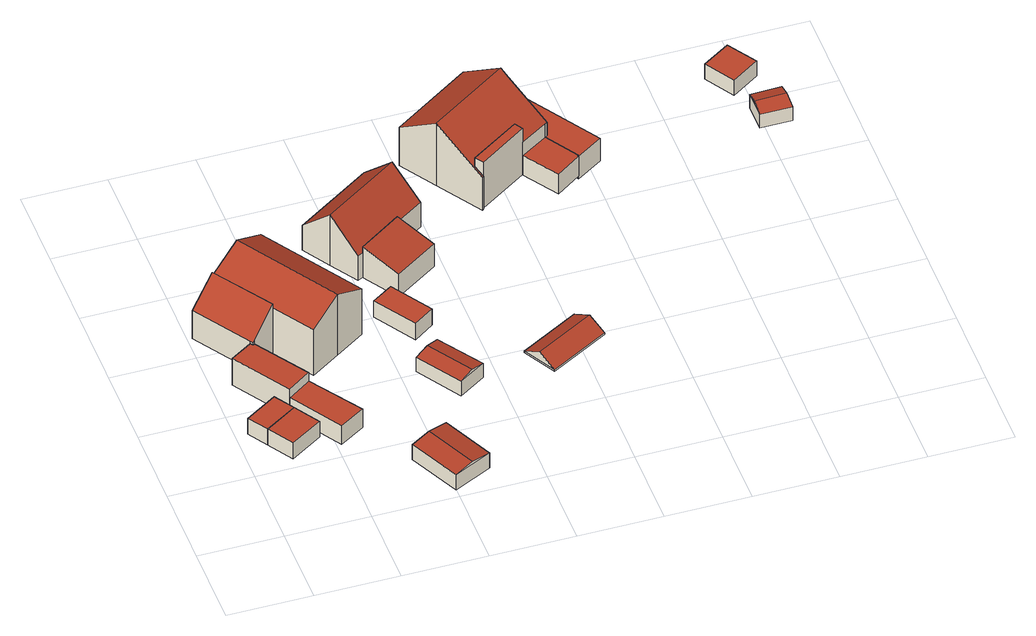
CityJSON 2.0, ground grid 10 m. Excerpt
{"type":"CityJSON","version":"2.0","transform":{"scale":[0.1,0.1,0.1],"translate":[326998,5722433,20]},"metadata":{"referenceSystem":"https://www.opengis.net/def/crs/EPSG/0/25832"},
"CityObjects":{
"building1":{"type":"Building","attributes":{"Geometrietyp2DReferenz":"3000","Gemeindeschluessel":"05170052","function":"31001_2723","roofType":"1000","measuredHeight":2.29},"address":[{"country":"Germany","locality":"Xanten","thoroughfareNumber":"30","thoroughfareName":"Reinhardstraße"}],"geometry":[{"type":"Solid","lod":"2","boundaries":[[[[0,1,2,3]],[[4,5,1,0]],[[6,7,5,4]],[[3,2,7,6]],[[4,0,3,6]],[[1,5,7,2]]]],"semantics":{"surfaces":[{"type":"WallSurface"},{"type":"RoofSurface"},{"type":"GroundSurface"}],"values":[[0,0,0,0,1,2]]}}]},
"building2":{"type":"Building","attributes":{"Geometrietyp2DReferenz":"3000","Gemeindeschluessel":"05170052","function":"31001_2723","roofType":"1000","measuredHeight":2.31},"address":[{"country":"Germany","locality":"Xanten","thoroughfareNumber":"30","thoroughfareName":"Reinhardstraße"}],"geometry":[{"type":"Solid","lod":"2","boundaries":[[[[8,9,1,0]],[[10,11,9,8]],[[4,5,11,10]],[[0,1,5,4]],[[10,8,0,4]],[[9,11,5,1]]]],"semantics":{"surfaces":[{"type":"WallSurface"},{"type":"RoofSurface"},{"type":"GroundSurface"}],"values":[[0,0,0,0,1,2]]}}]},
"building3":{"type":"Building","attributes":{"Geometrietyp2DReferenz":"3000","Gemeindeschluessel":"05170052","function":"31001_2463","roofType":"1000","measuredHeight":3.84},"address":[{"country":"Germany","locality":"Xanten","thoroughfareNumber":"34a","thoroughfareName":"Reinhardstraße"}],"geometry":[{"type":"Solid","lod":"2","boundaries":[[[[12,13,14,15]],[[16,17,13,12]],[[18,19,17,16]],[[20,21,19,18]],[[22,23,21,20]],[[15,14,23,22]],[[20,18,16,12,15,22]],[[13,17,19,21,23,14]]]],"semantics":{"surfaces":[{"type":"WallSurface"},{"type":"RoofSurface"},{"type":"GroundSurface"}],"values":[[0,0,0,0,0,0,1,2]]}}]},
"building4":{"type":"Building","attributes":{"Geometrietyp2DReferenz":"3000","Gemeindeschluessel":"05170052","function":"51009_1610","roofType":"1000","measuredHeight":2.67},"geometry":[{"type":"Solid","lod":"2","boundaries":[[[[24,25,26,27]],[[28,19,25,24]],[[29,17,19,28]],[[27,26,17,29]],[[28,24,27,29]],[[25,19,17,26]]]],"semantics":{"surfaces":[{"type":"WallSurface"},{"type":"RoofSurface"},{"type":"GroundSurface"}],"values":[[0,0,0,0,1,2]]}}]},
"building5":{"type":"Building","attributes":{"Gemeindeschluessel":"05170052","Geometrietyp2DReferenz":"3000","function":"31001_1010"},"address":[{"country":"Germany","locality":"Xanten","thoroughfareNumber":"34a","thoroughfareName":"Reinhardstraße"}],"children":["building5-1","building5-2"]},
"building5-1":{"type":"BuildingPart","attributes":{"roofType":"3100","measuredHeight":8.97},"parents":["building5"],"geometry":[{"type":"Solid","lod":"2","boundaries":[[[[30,31,32,33]],[[34,35,31,30]],[[36,37,35,34]],[[38,39,37,36]],[[40,41,39,38]],[[42,43,41,40]],[[33,42,40,38,30]],[[36,34,30,38]],[[32,31,35,37,39,41,43]],[[42,33,32,43]]]],"semantics":{"surfaces":[{"type":"WallSurface"},{"type":"RoofSurface"},{"type":"GroundSurface"},{"type":"ClosureSurface"}],"values":[[0,0,0,0,0,0,1,1,2,3]]}}]},
"building5-2":{"type":"BuildingPart","attributes":{"roofType":"2100","measuredHeight":7.35},"parents":["building5"],"geometry":[{"type":"MultiSurface","lod":"2","boundaries":[[[44,32,45,46]],[[47,48,43,49]],[[50,51,48,47]],[[52,53,51,50]],[[46,45,53,52]],[[50,47,49,44,46,52]],[[32,43,48,51,53,45]],[[44,49,42,33]],[[43,32,33,42]]],"semantics":{"surfaces":[{"type":"WallSurface"},{"type":"RoofSurface"},{"type":"GroundSurface"},{"type":"ClosureSurface"}],"values":[0,0,0,0,0,1,2,0,3]}}]},
"building6":{"type":"Building","attributes":{"Geometrietyp2DReferenz":"3000","Gemeindeschluessel":"05170052","function":"31001_1313","roofType":"3100","measuredHeight":2.66},"address":[{"country":"Germany","locality":"Xanten","thoroughfareNumber":"34a","thoroughfareName":"Reinhardstraße"}],"geometry":[{"type":"Solid","lod":"2","boundaries":[[[[54,55,56,57]],[[58,59,55,54]],[[60,61,59,58]],[[57,56,61,60]],[[54,62,58]],[[60,63,57]],[[57,63,62,54]],[[58,62,63,60]],[[55,59,61,56]]]],"semantics":{"surfaces":[{"type":"WallSurface"},{"type":"RoofSurface"},{"type":"GroundSurface"}],"values":[[0,0,0,0,0,0,1,1,2]]}}]},
"building7":{"type":"Building","attributes":{"Geometrietyp2DReferenz":"3000","Gemeindeschluessel":"05170052","function":"31001_1313","roofType":"3100","measuredHeight":2.55},"address":[{"country":"Germany","locality":"Xanten","thoroughfareNumber":"34a","thoroughfareName":"Reinhardstraße"}],"geometry":[{"type":"Solid","lod":"2","boundaries":[[[[64,65,66,67]],[[68,69,65,64]],[[70,71,69,68]],[[67,66,71,70]],[[64,72,68]],[[70,73,67]],[[67,73,72,64]],[[68,72,73,70]],[[65,69,71,66]]]],"semantics":{"surfaces":[{"type":"WallSurface"},{"type":"RoofSurface"},{"type":"GroundSurface"}],"values":[[0,0,0,0,0,0,1,1,2]]}}]},
"building8":{"type":"Building","attributes":{"Geometrietyp2DReferenz":"3000","Gemeindeschluessel":"05170052","function":"31001_2463","roofType":"1000","measuredHeight":2.39},"address":[{"country":"Germany","locality":"Xanten","thoroughfareNumber":"36","thoroughfareName":"Reinhardstraße"}],"geometry":[{"type":"Solid","lod":"2","boundaries":[[[[74,75,76,77]],[[78,79,75,74]],[[80,81,79,78]],[[77,76,81,80]],[[78,74,77,80]],[[75,79,81,76]]]],"semantics":{"surfaces":[{"type":"WallSurface"},{"type":"RoofSurface"},{"type":"GroundSurface"}],"values":[[0,0,0,0,1,2]]}}]},
"building9":{"type":"Building","attributes":{"Geometrietyp2DReferenz":"3000","Gemeindeschluessel":"05170052","function":"31001_1010","roofType":"3100","measuredHeight":7.43},"address":[{"country":"Germany","locality":"Xanten","thoroughfareNumber":"36","thoroughfareName":"Reinhardstraße"}],"geometry":[{"type":"Solid","lod":"2","boundaries":[[[[82,83,84,85]],[[86,87,83,82]],[[88,89,87,86]],[[90,91,89,88]],[[92,93,91,90]],[[94,95,93,92]],[[96,97,95,94]],[[85,84,97,96]],[[82,85,96,94,92,86]],[[90,88,86,92]],[[83,87,89,91,93,95,97,84]]]],"semantics":{"surfaces":[{"type":"WallSurface"},{"type":"RoofSurface"},{"type":"GroundSurface"}],"values":[[0,0,0,0,0,0,0,0,1,1,2]]}}]},
"building10":{"type":"Building","attributes":{"Geometrietyp2DReferenz":"3000","Gemeindeschluessel":"05170052","function":"31001_1010","roofType":"2100","measuredHeight":4.51},"address":[{"country":"Germany","locality":"Xanten","thoroughfareNumber":"36","thoroughfareName":"Reinhardstraße"}],"geometry":[{"type":"Solid","lod":"2","boundaries":[[[[98,99,97,100]],[[101,102,99,98]],[[103,84,102,101]],[[100,97,84,103]],[[101,98,100,103]],[[99,102,84,97]]]],"semantics":{"surfaces":[{"type":"WallSurface"},{"type":"RoofSurface"},{"type":"GroundSurface"}],"values":[[0,0,0,0,1,2]]}}]},
"building11":{"type":"Building","attributes":{"Geometrietyp2DReferenz":"3000","Gemeindeschluessel":"05170052","function":"51009_1610","roofType":"3100","measuredHeight":1.58},"geometry":[{"type":"Solid","lod":"2","boundaries":[[[[104,105,106,107]],[[108,109,105,104]],[[110,111,109,108]],[[107,106,111,110]],[[104,112,108]],[[110,113,107]],[[107,113,112,104]],[[108,112,113,110]],[[105,109,111,106]]]],"semantics":{"surfaces":[{"type":"WallSurface"},{"type":"RoofSurface"},{"type":"GroundSurface"}],"values":[[0,0,0,0,0,0,1,1,2]]}}]},
"building12":{"type":"Building","attributes":{"Gemeindeschluessel":"05170052","Geometrietyp2DReferenz":"3000","function":"31001_1010"},"address":[{"country":"Germany","locality":"Xanten","thoroughfareNumber":"38","thoroughfareName":"Reinhardstraße"}],"children":["building12-1","building12-2"]},
"building12-1":{"type":"BuildingPart","attributes":{"roofType":"3100","measuredHeight":9.1},"parents":["building12"],"geometry":[{"type":"MultiSurface","lod":"2","boundaries":[[[114,115,116,117]],[[118,119,115,114]],[[120,121,119,118]],[[122,123,121,120]],[[124,125,123,122]],[[126,127,125,124]],[[128,129,127,126]],[[130,131,132,133]],[[117,116,131,130]],[[130,133,134,135,128,126,124,122,120,117]],[[118,114,117,120]],[[115,119,121,123,125,127,129,136,137,132,131,116]],[[138,136,129,139]],[[128,135,138,139]],[[138,140,137,136]],[[135,134,140,138]],[[140,141,132,137]],[[134,133,141,140]]],"semantics":{"surfaces":[{"type":"WallSurface"},{"type":"RoofSurface"},{"type":"GroundSurface"},{"type":"ClosureSurface"}],"values":[0,0,0,0,0,0,0,0,0,1,1,2,0,3,0,3,0,3]}}]},
"building12-2":{"type":"BuildingPart","attributes":{"roofType":"1000","measuredHeight":6.67},"address":[{"country":"Germany","locality":"Xanten","thoroughfareNumber":"38","thoroughfareName":"Reinhardstraße"}],"parents":["building12"],"geometry":[{"type":"MultiSurface","lod":"2","boundaries":[[[142,141,139,143]],[[143,144,145,142]],[[138,139,141,140]],[[145,144,135,134]],[[138,140,134,135]],[[144,143,128,135]],[[139,138,135,128]],[[142,145,134,133]],[[140,141,133,134]]],"semantics":{"surfaces":[{"type":"WallSurface"},{"type":"RoofSurface"},{"type":"GroundSurface"},{"type":"ClosureSurface"}],"values":[0,1,2,0,3,0,3,0,3]}}]},
"building13":{"type":"Building","attributes":{"Geometrietyp2DReferenz":"3000","Gemeindeschluessel":"05170052","function":"51009_1610","roofType":"1000","measuredHeight":2.94},"geometry":[{"type":"Solid","lod":"2","boundaries":[[[[146,147,127,148]],[[149,150,147,146]],[[151,152,150,149]],[[153,154,152,151]],[[155,129,154,153]],[[148,127,129,155]],[[153,151,149,146,148,155]],[[147,150,152,154,129,127]]]],"semantics":{"surfaces":[{"type":"WallSurface"},{"type":"RoofSurface"},{"type":"GroundSurface"}],"values":[[0,0,0,0,0,0,1,2]]}}]},
"building14":{"type":"Building","attributes":{"Geometrietyp2DReferenz":"3000","Gemeindeschluessel":"05170052","function":"31001_2463","roofType":"1000","measuredHeight":3.29},"address":[{"country":"Germany","locality":"Xanten","thoroughfareNumber":"38","thoroughfareName":"Reinhardstraße"}],"geometry":[{"type":"Solid","lod":"2","boundaries":[[[[156,157,158,159]],[[151,160,157,156]],[[149,161,160,151]],[[146,162,161,149]],[[148,163,162,146]],[[164,165,163,148]],[[166,167,165,164]],[[159,158,167,166]],[[164,148,146,149,151,156,159,166]],[[157,160,161,162,163,165,167,158]]]],"semantics":{"surfaces":[{"type":"WallSurface"},{"type":"RoofSurface"},{"type":"GroundSurface"}],"values":[[0,0,0,0,0,0,0,0,1,2]]}}]},
"building15":{"type":"Building","attributes":{"Geometrietyp2DReferenz":"3000","Gemeindeschluessel":"05170052","function":"31001_2723","roofType":"1000","measuredHeight":2.19},"address":[{"country":"Germany","locality":"Xanten","thoroughfareNumber":"40","thoroughfareName":"Reinhardstraße"}],"geometry":[{"type":"Solid","lod":"2","boundaries":[[[[168,169,170,171]],[[172,173,169,168]],[[174,175,173,172]],[[171,170,175,174]],[[172,168,171,174]],[[169,173,175,170]]]],"semantics":{"surfaces":[{"type":"WallSurface"},{"type":"RoofSurface"},{"type":"GroundSurface"}],"values":[[0,0,0,0,1,2]]}}]},
"building16":{"type":"Building","attributes":{"Geometrietyp2DReferenz":"3000","Gemeindeschluessel":"05170052","function":"31001_1313","roofType":"3100","measuredHeight":2.5},"address":[{"country":"Germany","locality":"Xanten","thoroughfareNumber":"40","thoroughfareName":"Reinhardstraße"}],"geometry":[{"type":"Solid","lod":"2","boundaries":[[[[176,177,178,179]],[[180,181,177,176]],[[182,183,181,180]],[[179,178,183,182]],[[176,184,180]],[[182,185,179]],[[179,185,184,176]],[[180,184,185,182]],[[177,181,183,178]]]],"semantics":{"surfaces":[{"type":"WallSurface"},{"type":"RoofSurface"},{"type":"GroundSurface"}],"values":[[0,0,0,0,0,0,1,1,2]]}}]}
},
"vertices":[
[66,164,36],[66,164,13],[51,187,13],[51,187,36],[28,140,36],[28,140,13],[13,163,36],[13,163,13],
[85,134,36],[85,134,13],[47,110,36],[47,110,13],
[52,257,52],[52,257,13],[50,256,13],[50,256,52],[93,195,52],[93,195,13],[65,176,52],[65,176,13],[22,243,52],[22,243,13],[48,259,52],[48,259,13],
[104,115,40],[104,115,13],[134,134,13],[134,134,40],[65,176,40],[93,195,40],
[69,368,103],[69,368,14],[33,345,14],[33,345,81],[104,391,81],[104,391,14],[180,274,81],[180,274,14],[145,251,103],[145,251,14],[110,228,81],[110,228,14],[79,275,81],[79,275,14],
[33,345,86],[4,326,14],[4,326,55],[52,257,57],[52,257,14],[79,275,87],[50,256,55],[50,256,14],[48,259,55],[48,259,14],
[244,30,34],[244,30,12],[215,91,12],[215,91,34],[199,8,34],[199,8,12],[169,69,34],[169,69,12],[221,19,38],[192,80,38],
[217,200,34],[217,200,13],[251,148,13],[251,148,34],[248,220,34],[248,220,13],[283,168,34],[283,168,13],[233,210,38],[267,158,38],
[257,265,37],[257,265,13],[226,313,13],[226,313,37],[233,248,37],[233,248,13],[201,297,37],[201,297,13],
[204,358,49],[204,358,13],[210,361,13],[210,361,49],[183,390,87],[183,390,13],[162,423,49],[162,423,13],[252,482,49],[252,482,13],[273,449,87],[273,449,13],[295,417,49],[295,417,13],[261,395,49],[261,395,13],
[289,353,46],[289,353,13],[261,395,58],[237,319,46],[237,319,13],[210,361,58],
[361,157,11],[361,157,9],[431,196,9],[431,196,11],[339,196,11],[339,196,9],[409,235,11],[409,235,9],[350,176,24],[420,215,24],
[303,515,72],[303,515,16],[331,472,16],[331,472,107],[397,577,72],[397,577,16],[425,534,107],[425,534,16],[431,524,100],[431,524,16],[460,480,64],[460,480,16],[457,478,64],[457,478,16],[425,458,64],[425,458,16],[366,418,64],[366,418,16],[368,420,16],[368,420,64],[361,430,72],[419,468,72],[419,468,16],[361,430,16],[419,468,17],[425,458,17],[361,430,17],[368,420,17],
[368,420,84],[425,458,84],[419,468,84],[361,430,84],
[482,439,45],[482,439,16],[457,478,45],[481,438,45],[481,438,16],[482,437,45],[482,437,16],[452,417,45],[452,417,16],[425,458,45],
[513,457,45],[513,457,12],[458,542,12],[458,542,45],[482,437,12],[481,438,12],[482,439,12],[457,478,12],[460,480,45],[460,480,12],[431,524,45],[431,524,12],
[695,568,32],[695,568,10],[662,547,10],[662,547,32],[717,534,32],[717,534,10],[684,512,32],[684,512,10],
[694,455,29],[694,455,9],[732,455,9],[732,455,29],[694,489,29],[694,489,9],[731,490,29],[731,490,9],[694,472,34],[731,473,34]
]}
